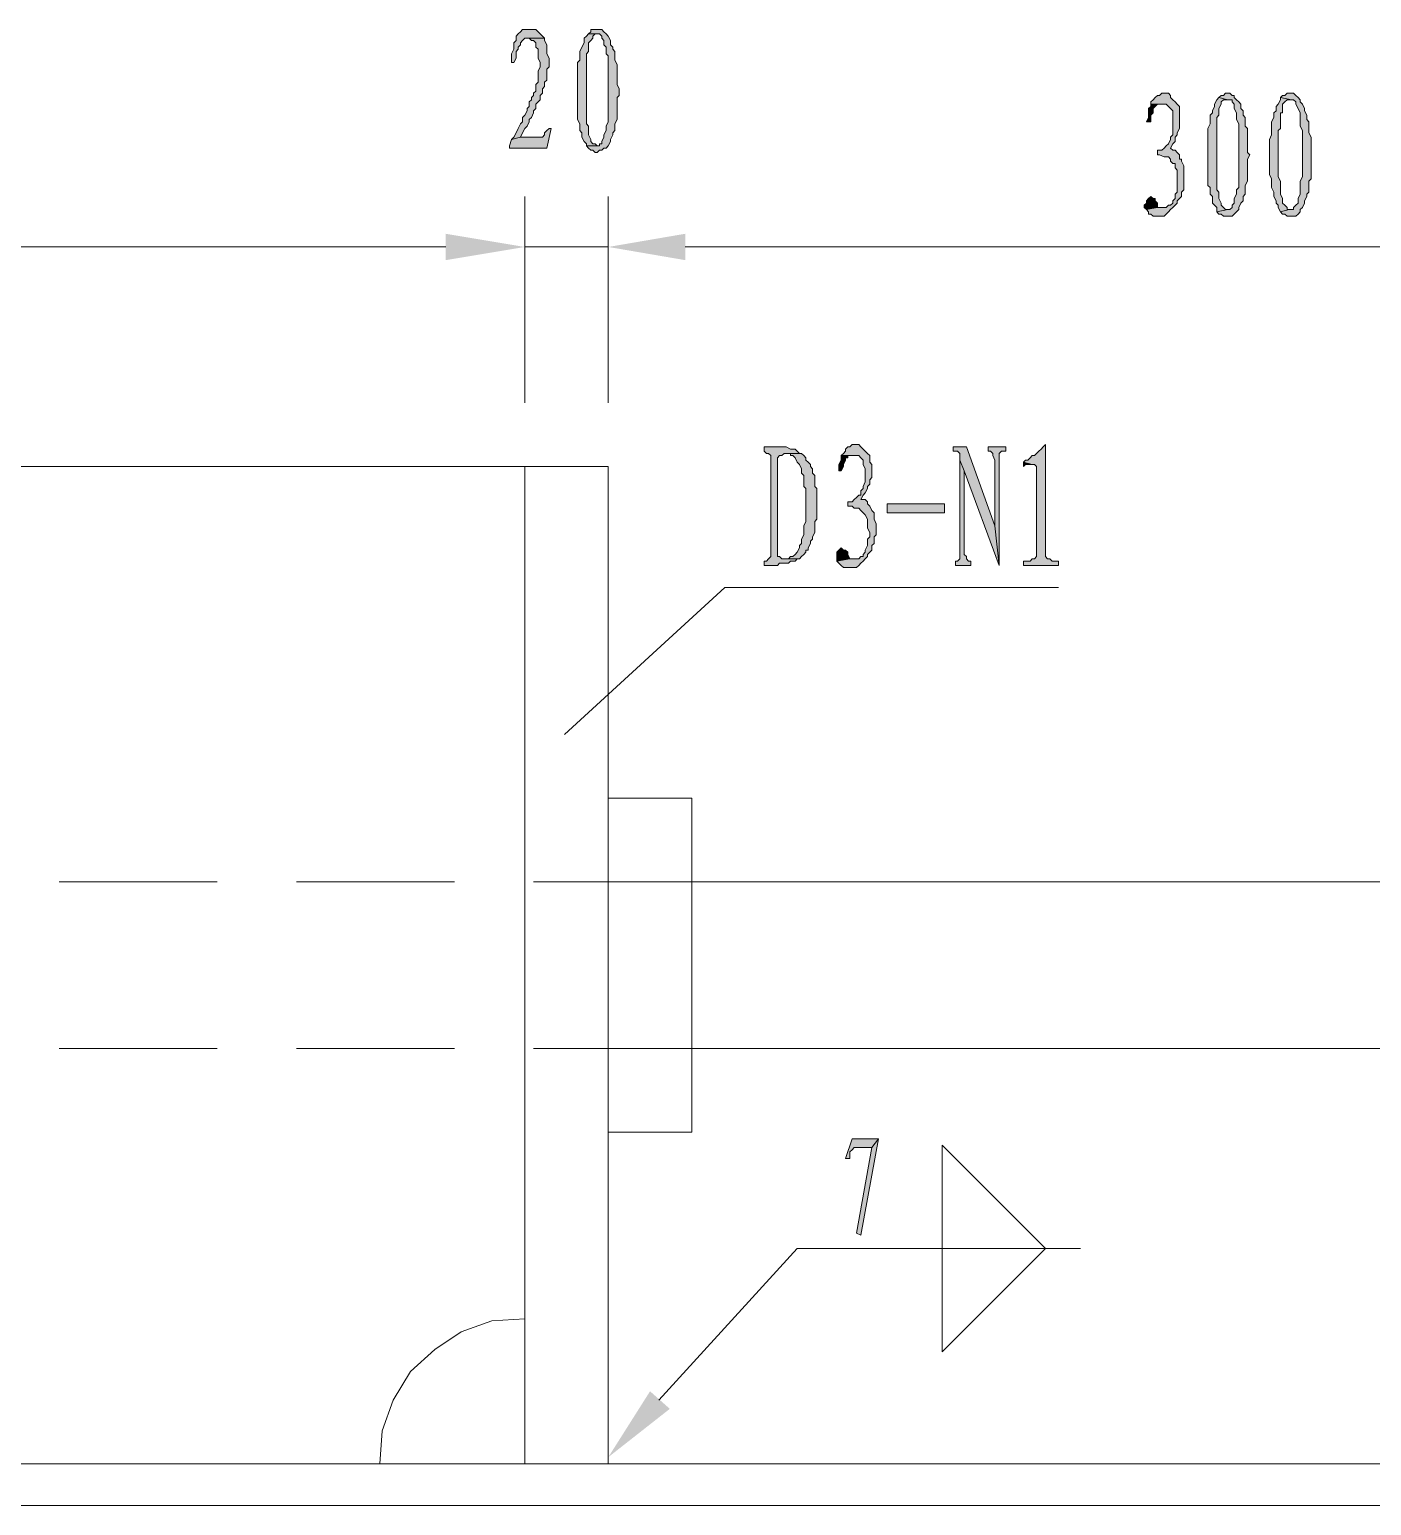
# Model space of a CAD drawing. Header units: millimetres. Extents: x 24 to 410, y 10 to 282.
# Drawn here: x 277.39 to 303.25, y 220.85 to 249.3 of the extents above; entities that cross this region are included whole.
import ezdxf

# ---------------------------------------------------------------- set-up
doc = ezdxf.new("R2010")
doc.units = ezdxf.units.MM

msp = doc.modelspace()

# ---------------------------------------------------------------- hatches: boundary and pattern name
h = msp.add_hatch(color=7)
h.dxf.hatch_style = 2
h.paths.add_polyline_path([(287.062333, 249.301), (286.893, 249.301), (286.850667, 249.258667), (286.808333, 249.216333), (286.766, 249.174), (286.766, 249.089333), (286.723667, 249.047), (286.723667, 248.92), (286.681333, 248.835333), (286.681333, 248.666), (286.723667, 248.666), (286.766, 248.750667), (286.766, 248.877667), (286.808333, 248.92), (286.808333, 248.962333), (286.850667, 249.004667), (286.850667, 249.047), (286.893, 249.089333), (286.935333, 249.131667), (286.977667, 249.131667), (287.316333, 249.131667), (287.274, 249.174), (287.231667, 249.216333), (287.189333, 249.258667), (287.147, 249.301)])
h = msp.add_hatch(color=7)
h.dxf.hatch_style = 2
h.paths.add_polyline_path([(288.163, 249.216333), (288.120667, 249.174), (288.078333, 249.131667), (288.078333, 249.047), (288.036, 248.962333), (287.993667, 248.877667), (287.993667, 248.708333), (287.951333, 248.666), (287.951333, 247.565333), (287.993667, 247.480667), (287.993667, 247.353667), (288.036, 247.311333), (288.036, 247.226667), (288.078333, 247.142), (288.120667, 247.099667), (288.120667, 247.057333), (288.332333, 247.057333), (288.29, 247.099667), (288.247667, 247.099667), (288.205333, 247.142), (288.205333, 247.184333), (288.163, 247.269), (288.163, 247.438333), (288.120667, 247.480667), (288.120667, 248.835333), (288.163, 248.877667), (288.163, 249.047), (288.205333, 249.089333), (288.247667, 249.131667), (288.247667, 249.174), (288.29, 249.216333), (288.332333, 249.216333)])
h = msp.add_hatch(color=7)
h.dxf.hatch_style = 2
h.paths.add_polyline_path([(288.332333, 249.301), (288.205333, 249.301), (288.205333, 249.258667), (288.163, 249.216333), (288.374667, 249.216333), (288.417, 249.174), (288.417, 249.131667), (288.459333, 249.089333), (288.459333, 249.004667), (288.501667, 248.962333), (288.501667, 248.835333), (288.544, 248.793), (288.544, 248.115667), (288.544, 247.523), (288.501667, 247.438333), (288.501667, 247.353667), (288.459333, 247.269), (288.459333, 247.226667), (288.417, 247.142), (288.417, 247.099667), (288.374667, 247.099667), (288.374667, 247.057333), (288.332333, 247.057333), (288.120667, 247.057333), (288.163, 247.015), (288.205333, 246.972667), (288.247667, 246.972667), (288.29, 246.930333), (288.332333, 246.930333), (288.374667, 246.972667), (288.417, 246.972667), (288.459333, 247.015), (288.501667, 247.015), (288.544, 247.057333), (288.586333, 247.142), (288.586333, 247.184333), (288.628667, 247.269), (288.628667, 247.311333), (288.671, 247.353667), (288.671, 247.480667), (288.713333, 247.565333), (288.713333, 247.988667), (288.755667, 248.031), (288.755667, 248.158), (288.713333, 248.242667), (288.713333, 248.623667), (288.671, 248.708333), (288.671, 248.877667), (288.628667, 248.92), (288.628667, 248.962333), (288.586333, 249.004667), (288.586333, 249.089333), (288.544, 249.174), (288.501667, 249.216333), (288.459333, 249.258667), (288.417, 249.301)])
h = msp.add_hatch(color=7)
h.dxf.hatch_style = 2
h.paths.add_polyline_path([(287.316333, 249.131667), (286.977667, 249.131667), (287.02, 249.131667), (287.062333, 249.089333), (287.104667, 249.089333), (287.147, 249.047), (287.147, 248.962333), (287.189333, 248.92), (287.189333, 248.750667), (287.231667, 248.666), (287.231667, 248.581333), (287.189333, 248.496667), (287.189333, 248.285), (287.147, 248.242667), (287.147, 248.115667), (287.104667, 248.073333), (287.104667, 248.031), (287.062333, 247.988667), (287.062333, 247.946333), (287.02, 247.904), (287.02, 247.819333), (286.977667, 247.777), (286.977667, 247.734667), (286.935333, 247.65), (286.893, 247.607667), (286.893, 247.523), (286.850667, 247.480667), (286.808333, 247.396), (286.766, 247.311333), (286.723667, 247.226667), (286.681333, 247.184333), (286.850667, 247.226667), (286.893, 247.311333), (286.935333, 247.396), (286.977667, 247.438333), (287.02, 247.523), (287.02, 247.565333), (287.062333, 247.607667), (287.104667, 247.692333), (287.104667, 247.734667), (287.147, 247.777), (287.147, 247.861667), (287.189333, 247.904), (287.231667, 247.946333), (287.231667, 248.031), (287.274, 248.073333), (287.274, 248.158), (287.316333, 248.200333), (287.316333, 248.285), (287.358667, 248.327333), (287.358667, 248.539), (287.401, 248.581333), (287.401, 248.750667), (287.358667, 248.835333), (287.358667, 249.004667), (287.316333, 249.089333)])
h = msp.add_hatch(color=7)
h.dxf.hatch_style = 2
h.paths.add_polyline_path([(299.254333, 248.073333), (299.212, 248.073333), (299.169667, 248.031), (299.127333, 248.031), (299.085, 247.988667), (299.042667, 247.946333), (299.000333, 247.904), (299.000333, 247.861667), (299.212, 247.861667), (299.296667, 247.861667), (299.339, 247.819333), (299.381333, 247.777), (299.423667, 247.734667), (299.423667, 247.269), (299.381333, 247.226667), (299.381333, 247.184333), (299.339, 247.099667), (299.296667, 247.057333), (299.254333, 247.015), (299.212, 246.972667), (299.127333, 246.972667), (299.127333, 246.888), (299.169667, 246.888), (299.254333, 246.845667), (299.339, 246.845667), (299.381333, 246.803333), (299.381333, 246.761), (299.423667, 246.718667), (299.466, 246.718667), (299.466, 246.634), (299.508333, 246.591667), (299.508333, 246.168333), (299.466, 246.126), (299.466, 246.041333), (299.423667, 245.999), (299.423667, 245.956667), (299.381333, 245.914333), (299.339, 245.914333), (299.296667, 245.872), (299.127333, 245.872), (298.915667, 245.829667), (298.958, 245.787333), (298.958, 245.745), (299.000333, 245.745), (299.042667, 245.702667), (299.254333, 245.702667), (299.296667, 245.745), (299.339, 245.787333), (299.381333, 245.829667), (299.423667, 245.872), (299.466, 245.914333), (299.508333, 245.956667), (299.508333, 245.999), (299.550667, 246.041333), (299.593, 246.083667), (299.593, 246.168333), (299.635333, 246.210667), (299.635333, 246.676333), (299.593, 246.761), (299.593, 246.803333), (299.550667, 246.803333), (299.550667, 246.888), (299.508333, 246.930333), (299.466, 246.972667), (299.423667, 246.972667), (299.381333, 247.015), (299.423667, 247.099667), (299.466, 247.142), (299.466, 247.226667), (299.508333, 247.269), (299.508333, 247.311333), (299.550667, 247.396), (299.550667, 247.819333), (299.508333, 247.861667), (299.466, 247.904), (299.423667, 247.946333), (299.381333, 247.988667), (299.381333, 248.031), (299.339, 248.073333)])
h = msp.add_hatch(color=7)
h.dxf.hatch_style = 2
h.paths.add_polyline_path([(300.482, 248.073333), (300.439667, 248.073333), (300.397333, 248.031), (300.355, 248.031), (300.312667, 247.988667), (300.482, 247.946333), (300.566667, 247.946333), (300.566667, 247.904), (300.609, 247.861667), (300.609, 247.777), (300.651333, 247.692333), (300.651333, 247.565333), (300.693667, 247.480667), (300.693667, 246.888), (300.693667, 246.845667), (300.693667, 246.253), (300.651333, 246.210667), (300.651333, 246.126), (300.609, 246.041333), (300.609, 245.956667), (300.566667, 245.914333), (300.566667, 245.872), (300.524333, 245.829667), (300.482, 245.829667), (300.270333, 245.787333), (300.312667, 245.745), (300.355, 245.745), (300.397333, 245.702667), (300.566667, 245.702667), (300.609, 245.745), (300.651333, 245.787333), (300.693667, 245.829667), (300.693667, 245.872), (300.736, 245.956667), (300.778333, 245.999), (300.778333, 246.083667), (300.820667, 246.126), (300.820667, 246.295333), (300.863, 246.38), (300.863, 246.803333), (300.905333, 246.888), (300.863, 246.930333), (300.863, 247.396), (300.820667, 247.438333), (300.820667, 247.607667), (300.778333, 247.65), (300.778333, 247.734667), (300.736, 247.777), (300.736, 247.861667), (300.693667, 247.904), (300.651333, 247.946333), (300.609, 247.988667), (300.609, 248.031), (300.566667, 248.031), (300.524333, 248.073333)])
h = msp.add_hatch(color=7)
h.dxf.hatch_style = 2
h.paths.add_polyline_path([(301.709667, 248.073333), (301.625, 248.073333), (301.582667, 248.031), (301.540333, 248.031), (301.498, 247.988667), (301.709667, 247.946333), (301.752, 247.946333), (301.794333, 247.904), (301.794333, 247.861667), (301.836667, 247.777), (301.879, 247.692333), (301.879, 247.438333), (301.921333, 247.353667), (301.921333, 246.888), (301.921333, 246.845667), (301.921333, 246.464667), (301.879, 246.38), (301.879, 246.126), (301.836667, 246.041333), (301.836667, 245.956667), (301.794333, 245.914333), (301.752, 245.872), (301.752, 245.829667), (301.709667, 245.829667), (301.667333, 245.829667), (301.498, 245.787333), (301.540333, 245.745), (301.582667, 245.745), (301.625, 245.702667), (301.794333, 245.702667), (301.836667, 245.745), (301.879, 245.787333), (301.879, 245.829667), (301.921333, 245.872), (301.963667, 245.956667), (301.963667, 245.999), (302.006, 246.083667), (302.006, 246.126), (302.048333, 246.168333), (302.048333, 246.38), (302.090667, 246.422333), (302.090667, 247.226667), (302.048333, 247.311333), (302.048333, 247.523), (302.006, 247.565333), (302.006, 247.65), (301.963667, 247.734667), (301.963667, 247.777), (301.921333, 247.861667), (301.879, 247.904), (301.879, 247.946333), (301.836667, 247.988667), (301.794333, 248.031), (301.752, 248.073333)])
h = msp.add_hatch(color=7)
h.dxf.hatch_style = 2
h.paths.add_polyline_path([(299.000333, 247.861667), (299.000333, 247.819333), (298.958, 247.777), (298.958, 247.607667), (298.915667, 247.523), (299.000333, 247.523), (299.000333, 247.565333), (299.000333, 247.65), (299.042667, 247.692333), (299.042667, 247.777), (299.085, 247.819333), (299.127333, 247.861667), (299.212, 247.861667)])
h = msp.add_hatch(color=7)
h.dxf.hatch_style = 2
h.paths.add_polyline_path([(300.312667, 247.988667), (300.270333, 247.946333), (300.228, 247.861667), (300.228, 247.819333), (300.185667, 247.734667), (300.185667, 247.692333), (300.143333, 247.65), (300.143333, 247.480667), (300.101, 247.396), (300.101, 246.295333), (300.143333, 246.253), (300.143333, 246.126), (300.185667, 246.083667), (300.185667, 245.956667), (300.228, 245.914333), (300.270333, 245.872), (300.270333, 245.787333), (300.482, 245.829667), (300.439667, 245.829667), (300.397333, 245.872), (300.355, 245.914333), (300.355, 245.956667), (300.312667, 246.041333), (300.312667, 246.168333), (300.270333, 246.210667), (300.270333, 247.607667), (300.312667, 247.65), (300.312667, 247.777), (300.355, 247.861667), (300.355, 247.904), (300.397333, 247.946333), (300.482, 247.946333)])
h = msp.add_hatch(color=7)
h.dxf.hatch_style = 2
h.paths.add_polyline_path([(301.498, 247.988667), (301.498, 247.946333), (301.455667, 247.861667), (301.413333, 247.819333), (301.413333, 247.734667), (301.371, 247.692333), (301.371, 247.607667), (301.328667, 247.523), (301.328667, 247.269), (301.286333, 247.184333), (301.286333, 246.507), (301.328667, 246.422333), (301.328667, 246.295333), (301.328667, 246.253), (301.371, 246.168333), (301.371, 246.083667), (301.413333, 245.999), (301.413333, 245.956667), (301.455667, 245.914333), (301.455667, 245.872), (301.498, 245.787333), (301.667333, 245.829667), (301.625, 245.829667), (301.625, 245.872), (301.582667, 245.914333), (301.540333, 245.956667), (301.540333, 246.041333), (301.498, 246.126), (301.498, 246.38), (301.455667, 246.464667), (301.455667, 247.353667), (301.498, 247.396), (301.498, 247.692333), (301.540333, 247.692333), (301.540333, 247.861667), (301.582667, 247.904), (301.625, 247.946333), (301.709667, 247.946333)])
h = msp.add_hatch(color=7)
h.dxf.hatch_style = 2
h.paths.add_polyline_path([(287.443333, 247.396), (287.401, 247.396), (287.358667, 247.353667), (287.316333, 247.311333), (287.316333, 247.269), (287.274, 247.226667), (286.850667, 247.226667), (286.681333, 247.184333), (286.639, 247.057333), (286.639, 247.015), (287.358667, 247.015)])
h = msp.add_hatch(color=7)
h.dxf.hatch_style = 2
h.paths.add_polyline_path([(299.000333, 246.083667), (298.958, 246.041333), (298.915667, 245.999), (298.915667, 245.956667), (298.873333, 245.914333), (298.873333, 245.872), (298.915667, 245.829667), (299.127333, 245.872), (299.127333, 245.956667), (299.085, 245.999), (299.085, 246.041333), (299.042667, 246.041333)])
h = msp.add_hatch(color=7)
h.dxf.hatch_style = 2
h.paths.add_polyline_path([(285.411333, 245.364), (285.411333, 244.856), (286.935333, 245.11)])
h = msp.add_hatch(color=7)
h.dxf.hatch_style = 2
h.paths.add_polyline_path([(285.411333, 245.364), (285.411333, 244.856), (286.935333, 245.11)])
h = msp.add_hatch(color=7)
h.dxf.hatch_style = 2
h.paths.add_polyline_path([(290.025667, 245.364), (290.025667, 244.856), (288.544, 245.11)])
h = msp.add_hatch(color=7)
h.dxf.hatch_style = 2
h.paths.add_polyline_path([(290.025667, 245.364), (290.025667, 244.856), (288.544, 245.11)])
h = msp.add_hatch(color=7)
h.dxf.hatch_style = 2
h.paths.add_polyline_path([(291.930667, 241.257667), (291.549667, 241.257667), (291.549667, 241.173), (291.592, 241.130667), (291.634333, 241.130667), (291.676667, 241.088333), (291.676667, 239.141), (291.634333, 239.098667), (291.592, 239.056333), (291.549667, 239.056333), (291.549667, 238.971667), (291.803667, 238.971667), (291.846, 239.014), (292.015333, 239.014), (292.057667, 239.056333), (292.142333, 239.056333), (292.184667, 239.098667), (291.973, 239.098667), (291.930667, 239.098667), (291.888333, 239.098667), (291.846, 239.141), (291.803667, 239.141), (291.803667, 241.046), (291.846, 241.088333), (291.888333, 241.088333), (291.930667, 241.130667), (292.227, 241.130667), (292.184667, 241.173), (292.142333, 241.215333), (292.057667, 241.215333), (291.973, 241.257667)])
h = msp.add_hatch(color=7)
h.dxf.hatch_style = 2
h.paths.add_polyline_path([(293.327667, 241.3), (293.243, 241.3), (293.200667, 241.257667), (293.158333, 241.257667), (293.116, 241.215333), (293.116, 241.173), (293.073667, 241.130667), (293.031333, 241.088333), (293.37, 241.088333), (293.412333, 241.046), (293.454667, 241.003667), (293.454667, 240.919), (293.497, 240.834333), (293.497, 240.580333), (293.454667, 240.495667), (293.454667, 240.453333), (293.412333, 240.411), (293.412333, 240.326333), (293.37, 240.326333), (293.327667, 240.284), (293.285333, 240.241667), (293.243, 240.199333), (293.158333, 240.199333), (293.158333, 240.114667), (293.243, 240.114667), (293.285333, 240.072333), (293.37, 240.072333), (293.412333, 240.03), (293.454667, 239.987667), (293.497, 239.945333), (293.539333, 239.860667), (293.539333, 239.691333), (293.581667, 239.606667), (293.581667, 239.522), (293.539333, 239.479667), (293.539333, 239.352667), (293.497, 239.268), (293.497, 239.225667), (293.454667, 239.183333), (293.454667, 239.141), (293.412333, 239.141), (293.37, 239.098667), (293.200667, 239.098667), (292.946667, 239.056333), (292.989, 239.014), (293.031333, 238.971667), (293.073667, 238.929333), (293.327667, 238.929333), (293.37, 238.971667), (293.412333, 239.014), (293.454667, 239.056333), (293.497, 239.098667), (293.539333, 239.141), (293.539333, 239.183333), (293.581667, 239.225667), (293.624, 239.268), (293.624, 239.352667), (293.666333, 239.395), (293.666333, 239.522), (293.708667, 239.564333), (293.708667, 239.776), (293.666333, 239.860667), (293.666333, 239.987667), (293.624, 240.03), (293.581667, 240.114667), (293.539333, 240.157), (293.539333, 240.199333), (293.497, 240.241667), (293.412333, 240.241667), (293.454667, 240.326333), (293.497, 240.368667), (293.539333, 240.453333), (293.539333, 240.495667), (293.581667, 240.538), (293.581667, 240.622667), (293.624, 240.665), (293.624, 240.919), (293.581667, 240.961333), (293.581667, 241.088333), (293.539333, 241.130667), (293.497, 241.173), (293.454667, 241.215333), (293.412333, 241.257667), (293.37, 241.3)])
h = msp.add_hatch(color=7)
h.dxf.hatch_style = 2
h.paths.add_polyline_path([(295.444333, 241.257667), (295.190333, 241.257667), (295.190333, 241.173), (295.275, 241.173), (295.317333, 241.130667), (295.317333, 241.003667), (295.402, 240.792), (296.079333, 238.971667), (295.994667, 239.733667)])
h = msp.add_hatch(color=7)
h.dxf.hatch_style = 2
h.paths.add_polyline_path([(296.206333, 241.257667), (295.867667, 241.257667), (295.867667, 241.173), (295.91, 241.173), (295.952333, 241.130667), (295.952333, 241.088333), (295.994667, 241.003667), (295.994667, 239.733667), (296.079333, 238.971667), (296.079333, 241.130667), (296.121667, 241.173), (296.206333, 241.173)])
h = msp.add_hatch(color=7)
h.dxf.hatch_style = 2
h.paths.add_polyline_path([(296.968333, 241.3), (296.926, 241.257667), (296.883667, 241.215333), (296.841333, 241.173), (296.799, 241.130667), (296.756667, 241.088333), (296.714333, 241.088333), (296.672, 241.046), (296.629667, 241.003667), (296.587333, 241.003667), (296.545, 240.961333), (296.714333, 240.919), (296.756667, 240.919), (296.799, 240.876667), (296.799, 239.141), (296.756667, 239.098667), (296.714333, 239.098667), (296.672, 239.056333), (296.545, 239.056333), (296.545, 238.971667), (297.222333, 238.971667), (297.222333, 239.056333), (297.095333, 239.056333), (297.053, 239.098667), (297.010667, 239.098667), (296.968333, 239.141)])
h = msp.add_hatch(color=7)
h.dxf.hatch_style = 2
h.paths.add_polyline_path([(292.227, 241.130667), (291.973, 241.130667), (292.015333, 241.130667), (292.057667, 241.130667), (292.057667, 241.088333), (292.1, 241.088333), (292.142333, 241.046), (292.184667, 240.961333), (292.227, 240.919), (292.269333, 240.834333), (292.269333, 240.749667), (292.311667, 240.707333), (292.311667, 240.495667), (292.354, 240.453333), (292.354, 239.818333), (292.311667, 239.733667), (292.311667, 239.691333), (292.311667, 239.564333), (292.269333, 239.479667), (292.269333, 239.395), (292.227, 239.352667), (292.227, 239.310333), (292.184667, 239.225667), (292.142333, 239.183333), (292.1, 239.141), (292.057667, 239.141), (292.015333, 239.098667), (291.973, 239.098667), (292.184667, 239.098667), (292.227, 239.098667), (292.269333, 239.141), (292.311667, 239.183333), (292.354, 239.225667), (292.354, 239.268), (292.396333, 239.268), (292.396333, 239.310333), (292.438667, 239.395), (292.438667, 239.437333), (292.481, 239.479667), (292.481, 239.522), (292.523333, 239.606667), (292.523333, 239.818333), (292.565667, 239.860667), (292.565667, 240.453333), (292.523333, 240.495667), (292.523333, 240.707333), (292.481, 240.749667), (292.481, 240.834333), (292.438667, 240.876667), (292.438667, 240.919), (292.396333, 240.961333), (292.354, 241.003667), (292.354, 241.046), (292.311667, 241.088333), (292.269333, 241.130667)])
h = msp.add_hatch(color=7)
h.dxf.hatch_style = 2
h.paths.add_polyline_path([(293.031333, 241.088333), (293.031333, 241.003667), (292.989, 240.919), (292.989, 240.792), (293.031333, 240.792), (293.073667, 240.876667), (293.073667, 240.919), (293.116, 241.003667), (293.116, 241.046), (293.158333, 241.046), (293.158333, 241.088333), (293.243, 241.088333), (293.285333, 241.088333)])
h = msp.add_hatch(color=7)
h.dxf.hatch_style = 2
h.paths.add_polyline_path([(295.317333, 241.003667), (295.317333, 239.098667), (295.275, 239.056333), (295.232667, 239.056333), (295.232667, 238.971667), (295.529, 238.971667), (295.529, 239.056333), (295.486667, 239.056333), (295.444333, 239.098667), (295.444333, 239.141), (295.402, 239.183333), (295.402, 240.792)])
h = msp.add_hatch(color=7)
h.dxf.hatch_style = 2
h.paths.add_polyline_path([(296.545, 240.961333), (296.545, 240.876667), (296.587333, 240.919), (296.714333, 240.919)])
h = msp.add_hatch(color=7)
h.dxf.hatch_style = 2
h.paths.add_polyline_path([(293.920333, 240.157), (295.021, 240.157), (295.021, 239.987667), (293.920333, 239.987667)])
h = msp.add_hatch(color=7)
h.dxf.hatch_style = 2
h.paths.add_polyline_path([(293.031333, 239.310333), (292.989, 239.268), (292.946667, 239.225667), (292.946667, 239.056333), (293.200667, 239.098667), (293.158333, 239.183333), (293.158333, 239.225667), (293.116, 239.268), (293.073667, 239.268)])
h = msp.add_hatch(color=7)
h.dxf.hatch_style = 2
h.paths.add_polyline_path([(293.751, 227.922667), (293.243, 227.922667), (293.116, 227.541667), (293.200667, 227.541667), (293.200667, 227.584), (293.200667, 227.668667), (293.243, 227.711), (293.285333, 227.753333), (293.624, 227.753333)])
h = msp.add_hatch(color=7)
h.dxf.hatch_style = 2
h.paths.add_polyline_path([(293.751, 227.922667), (293.624, 227.753333), (293.327667, 226.102333), (293.412333, 226.06)])
h = msp.add_hatch(color=7)
h.dxf.hatch_style = 2
h.paths.add_polyline_path([(289.729333, 222.715667), (288.544, 221.784333), (289.348333, 223.054333)])

# ---------------------------------------------------------------- linework, layer by layer
at = {"color": 7, "lineweight": 0}
for points in [[(287.062333, 249.301), (286.893, 249.301), (286.850667, 249.258667), (286.808333, 249.216333), (286.766, 249.174), (286.766, 249.089333), (286.723667, 249.047), (286.723667, 248.92), (286.681333, 248.835333), (286.681333, 248.666), (286.723667, 248.666), (286.766, 248.750667), (286.766, 248.877667), (286.808333, 248.92), (286.808333, 248.962333), (286.850667, 249.004667), (286.850667, 249.047), (286.893, 249.089333), (286.935333, 249.131667), (286.977667, 249.131667), (287.316333, 249.131667), (287.274, 249.174), (287.231667, 249.216333), (287.189333, 249.258667), (287.147, 249.301)], [(288.163, 249.216333), (288.120667, 249.174), (288.078333, 249.131667), (288.078333, 249.047), (288.036, 248.962333), (287.993667, 248.877667), (287.993667, 248.708333), (287.951333, 248.666), (287.951333, 247.565333), (287.993667, 247.480667), (287.993667, 247.353667), (288.036, 247.311333), (288.036, 247.226667), (288.078333, 247.142), (288.120667, 247.099667), (288.120667, 247.057333), (288.332333, 247.057333), (288.29, 247.099667), (288.247667, 247.099667), (288.205333, 247.142), (288.205333, 247.184333), (288.163, 247.269), (288.163, 247.438333), (288.120667, 247.480667), (288.120667, 248.835333), (288.163, 248.877667), (288.163, 249.047), (288.205333, 249.089333), (288.247667, 249.131667), (288.247667, 249.174), (288.29, 249.216333), (288.332333, 249.216333)], [(288.332333, 249.301), (288.205333, 249.301), (288.205333, 249.258667), (288.163, 249.216333), (288.374667, 249.216333), (288.417, 249.174), (288.417, 249.131667), (288.459333, 249.089333), (288.459333, 249.004667), (288.501667, 248.962333), (288.501667, 248.835333), (288.544, 248.793), (288.544, 248.115667), (288.544, 247.523), (288.501667, 247.438333), (288.501667, 247.353667), (288.459333, 247.269), (288.459333, 247.226667), (288.417, 247.142), (288.417, 247.099667), (288.374667, 247.099667), (288.374667, 247.057333), (288.332333, 247.057333), (288.120667, 247.057333), (288.163, 247.015), (288.205333, 246.972667), (288.247667, 246.972667), (288.29, 246.930333), (288.332333, 246.930333), (288.374667, 246.972667), (288.417, 246.972667), (288.459333, 247.015), (288.501667, 247.015), (288.544, 247.057333), (288.586333, 247.142), (288.586333, 247.184333), (288.628667, 247.269), (288.628667, 247.311333), (288.671, 247.353667), (288.671, 247.480667), (288.713333, 247.565333), (288.713333, 247.988667), (288.755667, 248.031), (288.755667, 248.158), (288.713333, 248.242667), (288.713333, 248.623667), (288.671, 248.708333), (288.671, 248.877667), (288.628667, 248.92), (288.628667, 248.962333), (288.586333, 249.004667), (288.586333, 249.089333), (288.544, 249.174), (288.501667, 249.216333), (288.459333, 249.258667), (288.417, 249.301)], [(287.316333, 249.131667), (286.977667, 249.131667), (287.02, 249.131667), (287.062333, 249.089333), (287.104667, 249.089333), (287.147, 249.047), (287.147, 248.962333), (287.189333, 248.92), (287.189333, 248.750667), (287.231667, 248.666), (287.231667, 248.581333), (287.189333, 248.496667), (287.189333, 248.285), (287.147, 248.242667), (287.147, 248.115667), (287.104667, 248.073333), (287.104667, 248.031), (287.062333, 247.988667), (287.062333, 247.946333), (287.02, 247.904), (287.02, 247.819333), (286.977667, 247.777), (286.977667, 247.734667), (286.935333, 247.65), (286.893, 247.607667), (286.893, 247.523), (286.850667, 247.480667), (286.808333, 247.396), (286.766, 247.311333), (286.723667, 247.226667), (286.681333, 247.184333), (286.850667, 247.226667), (286.893, 247.311333), (286.935333, 247.396), (286.977667, 247.438333), (287.02, 247.523), (287.02, 247.565333), (287.062333, 247.607667), (287.104667, 247.692333), (287.104667, 247.734667), (287.147, 247.777), (287.147, 247.861667), (287.189333, 247.904), (287.231667, 247.946333), (287.231667, 248.031), (287.274, 248.073333), (287.274, 248.158), (287.316333, 248.200333), (287.316333, 248.285), (287.358667, 248.327333), (287.358667, 248.539), (287.401, 248.581333), (287.401, 248.750667), (287.358667, 248.835333), (287.358667, 249.004667), (287.316333, 249.089333)], [(299.254333, 248.073333), (299.212, 248.073333), (299.169667, 248.031), (299.127333, 248.031), (299.085, 247.988667), (299.042667, 247.946333), (299.000333, 247.904), (299.000333, 247.861667), (299.212, 247.861667), (299.296667, 247.861667), (299.339, 247.819333), (299.381333, 247.777), (299.423667, 247.734667), (299.423667, 247.269), (299.381333, 247.226667), (299.381333, 247.184333), (299.339, 247.099667), (299.296667, 247.057333), (299.254333, 247.015), (299.212, 246.972667), (299.127333, 246.972667), (299.127333, 246.888), (299.169667, 246.888), (299.254333, 246.845667), (299.339, 246.845667), (299.381333, 246.803333), (299.381333, 246.761), (299.423667, 246.718667), (299.466, 246.718667), (299.466, 246.634), (299.508333, 246.591667), (299.508333, 246.168333), (299.466, 246.126), (299.466, 246.041333), (299.423667, 245.999), (299.423667, 245.956667), (299.381333, 245.914333), (299.339, 245.914333), (299.296667, 245.872), (299.127333, 245.872), (298.915667, 245.829667), (298.958, 245.787333), (298.958, 245.745), (299.000333, 245.745), (299.042667, 245.702667), (299.254333, 245.702667), (299.296667, 245.745), (299.339, 245.787333), (299.381333, 245.829667), (299.423667, 245.872), (299.466, 245.914333), (299.508333, 245.956667), (299.508333, 245.999), (299.550667, 246.041333), (299.593, 246.083667), (299.593, 246.168333), (299.635333, 246.210667), (299.635333, 246.676333), (299.593, 246.761), (299.593, 246.803333), (299.550667, 246.803333), (299.550667, 246.888), (299.508333, 246.930333), (299.466, 246.972667), (299.423667, 246.972667), (299.381333, 247.015), (299.423667, 247.099667), (299.466, 247.142), (299.466, 247.226667), (299.508333, 247.269), (299.508333, 247.311333), (299.550667, 247.396), (299.550667, 247.819333), (299.508333, 247.861667), (299.466, 247.904), (299.423667, 247.946333), (299.381333, 247.988667), (299.381333, 248.031), (299.339, 248.073333)], [(300.482, 248.073333), (300.439667, 248.073333), (300.397333, 248.031), (300.355, 248.031), (300.312667, 247.988667), (300.482, 247.946333), (300.566667, 247.946333), (300.566667, 247.904), (300.609, 247.861667), (300.609, 247.777), (300.651333, 247.692333), (300.651333, 247.565333), (300.693667, 247.480667), (300.693667, 246.888), (300.693667, 246.845667), (300.693667, 246.253), (300.651333, 246.210667), (300.651333, 246.126), (300.609, 246.041333), (300.609, 245.956667), (300.566667, 245.914333), (300.566667, 245.872), (300.524333, 245.829667), (300.482, 245.829667), (300.270333, 245.787333), (300.312667, 245.745), (300.355, 245.745), (300.397333, 245.702667), (300.566667, 245.702667), (300.609, 245.745), (300.651333, 245.787333), (300.693667, 245.829667), (300.693667, 245.872), (300.736, 245.956667), (300.778333, 245.999), (300.778333, 246.083667), (300.820667, 246.126), (300.820667, 246.295333), (300.863, 246.38), (300.863, 246.803333), (300.905333, 246.888), (300.863, 246.930333), (300.863, 247.396), (300.820667, 247.438333), (300.820667, 247.607667), (300.778333, 247.65), (300.778333, 247.734667), (300.736, 247.777), (300.736, 247.861667), (300.693667, 247.904), (300.651333, 247.946333), (300.609, 247.988667), (300.609, 248.031), (300.566667, 248.031), (300.524333, 248.073333)], [(301.709667, 248.073333), (301.625, 248.073333), (301.582667, 248.031), (301.540333, 248.031), (301.498, 247.988667), (301.709667, 247.946333), (301.752, 247.946333), (301.794333, 247.904), (301.794333, 247.861667), (301.836667, 247.777), (301.879, 247.692333), (301.879, 247.438333), (301.921333, 247.353667), (301.921333, 246.888), (301.921333, 246.845667), (301.921333, 246.464667), (301.879, 246.38), (301.879, 246.126), (301.836667, 246.041333), (301.836667, 245.956667), (301.794333, 245.914333), (301.752, 245.872), (301.752, 245.829667), (301.709667, 245.829667), (301.667333, 245.829667), (301.498, 245.787333), (301.540333, 245.745), (301.582667, 245.745), (301.625, 245.702667), (301.794333, 245.702667), (301.836667, 245.745), (301.879, 245.787333), (301.879, 245.829667), (301.921333, 245.872), (301.963667, 245.956667), (301.963667, 245.999), (302.006, 246.083667), (302.006, 246.126), (302.048333, 246.168333), (302.048333, 246.38), (302.090667, 246.422333), (302.090667, 247.226667), (302.048333, 247.311333), (302.048333, 247.523), (302.006, 247.565333), (302.006, 247.65), (301.963667, 247.734667), (301.963667, 247.777), (301.921333, 247.861667), (301.879, 247.904), (301.879, 247.946333), (301.836667, 247.988667), (301.794333, 248.031), (301.752, 248.073333)], [(299.000333, 247.861667), (299.000333, 247.819333), (298.958, 247.777), (298.958, 247.607667), (298.915667, 247.523), (299.000333, 247.523), (299.000333, 247.565333), (299.000333, 247.65), (299.042667, 247.692333), (299.042667, 247.777), (299.085, 247.819333), (299.127333, 247.861667), (299.212, 247.861667)], [(300.312667, 247.988667), (300.270333, 247.946333), (300.228, 247.861667), (300.228, 247.819333), (300.185667, 247.734667), (300.185667, 247.692333), (300.143333, 247.65), (300.143333, 247.480667), (300.101, 247.396), (300.101, 246.295333), (300.143333, 246.253), (300.143333, 246.126), (300.185667, 246.083667), (300.185667, 245.956667), (300.228, 245.914333), (300.270333, 245.872), (300.270333, 245.787333), (300.482, 245.829667), (300.439667, 245.829667), (300.397333, 245.872), (300.355, 245.914333), (300.355, 245.956667), (300.312667, 246.041333), (300.312667, 246.168333), (300.270333, 246.210667), (300.270333, 247.607667), (300.312667, 247.65), (300.312667, 247.777), (300.355, 247.861667), (300.355, 247.904), (300.397333, 247.946333), (300.482, 247.946333)], [(301.498, 247.988667), (301.498, 247.946333), (301.455667, 247.861667), (301.413333, 247.819333), (301.413333, 247.734667), (301.371, 247.692333), (301.371, 247.607667), (301.328667, 247.523), (301.328667, 247.269), (301.286333, 247.184333), (301.286333, 246.507), (301.328667, 246.422333), (301.328667, 246.295333), (301.328667, 246.253), (301.371, 246.168333), (301.371, 246.083667), (301.413333, 245.999), (301.413333, 245.956667), (301.455667, 245.914333), (301.455667, 245.872), (301.498, 245.787333), (301.667333, 245.829667), (301.625, 245.829667), (301.625, 245.872), (301.582667, 245.914333), (301.540333, 245.956667), (301.540333, 246.041333), (301.498, 246.126), (301.498, 246.38), (301.455667, 246.464667), (301.455667, 247.353667), (301.498, 247.396), (301.498, 247.692333), (301.540333, 247.692333), (301.540333, 247.861667), (301.582667, 247.904), (301.625, 247.946333), (301.709667, 247.946333)], [(287.443333, 247.396), (287.401, 247.396), (287.358667, 247.353667), (287.316333, 247.311333), (287.316333, 247.269), (287.274, 247.226667), (286.850667, 247.226667), (286.681333, 247.184333), (286.639, 247.057333), (286.639, 247.015), (287.358667, 247.015)], [(299.000333, 246.083667), (298.958, 246.041333), (298.915667, 245.999), (298.915667, 245.956667), (298.873333, 245.914333), (298.873333, 245.872), (298.915667, 245.829667), (299.127333, 245.872), (299.127333, 245.956667), (299.085, 245.999), (299.085, 246.041333), (299.042667, 246.041333)], [(291.930667, 241.257667), (291.549667, 241.257667), (291.549667, 241.173), (291.592, 241.130667), (291.634333, 241.130667), (291.676667, 241.088333), (291.676667, 239.141), (291.634333, 239.098667), (291.592, 239.056333), (291.549667, 239.056333), (291.549667, 238.971667), (291.803667, 238.971667), (291.846, 239.014), (292.015333, 239.014), (292.057667, 239.056333), (292.142333, 239.056333), (292.184667, 239.098667), (291.973, 239.098667), (291.930667, 239.098667), (291.888333, 239.098667), (291.846, 239.141), (291.803667, 239.141), (291.803667, 241.046), (291.846, 241.088333), (291.888333, 241.088333), (291.930667, 241.130667), (292.227, 241.130667), (292.184667, 241.173), (292.142333, 241.215333), (292.057667, 241.215333), (291.973, 241.257667)], [(293.327667, 241.3), (293.243, 241.3), (293.200667, 241.257667), (293.158333, 241.257667), (293.116, 241.215333), (293.116, 241.173), (293.073667, 241.130667), (293.031333, 241.088333), (293.37, 241.088333), (293.412333, 241.046), (293.454667, 241.003667), (293.454667, 240.919), (293.497, 240.834333), (293.497, 240.580333), (293.454667, 240.495667), (293.454667, 240.453333), (293.412333, 240.411), (293.412333, 240.326333), (293.37, 240.326333), (293.327667, 240.284), (293.285333, 240.241667), (293.243, 240.199333), (293.158333, 240.199333), (293.158333, 240.114667), (293.243, 240.114667), (293.285333, 240.072333), (293.37, 240.072333), (293.412333, 240.03), (293.454667, 239.987667), (293.497, 239.945333), (293.539333, 239.860667), (293.539333, 239.691333), (293.581667, 239.606667), (293.581667, 239.522), (293.539333, 239.479667), (293.539333, 239.352667), (293.497, 239.268), (293.497, 239.225667), (293.454667, 239.183333), (293.454667, 239.141), (293.412333, 239.141), (293.37, 239.098667), (293.200667, 239.098667), (292.946667, 239.056333), (292.989, 239.014), (293.031333, 238.971667), (293.073667, 238.929333), (293.327667, 238.929333), (293.37, 238.971667), (293.412333, 239.014), (293.454667, 239.056333), (293.497, 239.098667), (293.539333, 239.141), (293.539333, 239.183333), (293.581667, 239.225667), (293.624, 239.268), (293.624, 239.352667), (293.666333, 239.395), (293.666333, 239.522), (293.708667, 239.564333), (293.708667, 239.776), (293.666333, 239.860667), (293.666333, 239.987667), (293.624, 240.03), (293.581667, 240.114667), (293.539333, 240.157), (293.539333, 240.199333), (293.497, 240.241667), (293.412333, 240.241667), (293.454667, 240.326333), (293.497, 240.368667), (293.539333, 240.453333), (293.539333, 240.495667), (293.581667, 240.538), (293.581667, 240.622667), (293.624, 240.665), (293.624, 240.919), (293.581667, 240.961333), (293.581667, 241.088333), (293.539333, 241.130667), (293.497, 241.173), (293.454667, 241.215333), (293.412333, 241.257667), (293.37, 241.3)], [(295.444333, 241.257667), (295.190333, 241.257667), (295.190333, 241.173), (295.275, 241.173), (295.317333, 241.130667), (295.317333, 241.003667), (295.402, 240.792), (296.079333, 238.971667), (295.994667, 239.733667)], [(296.206333, 241.257667), (295.867667, 241.257667), (295.867667, 241.173), (295.91, 241.173), (295.952333, 241.130667), (295.952333, 241.088333), (295.994667, 241.003667), (295.994667, 239.733667), (296.079333, 238.971667), (296.079333, 241.130667), (296.121667, 241.173), (296.206333, 241.173)], [(296.968333, 241.3), (296.926, 241.257667), (296.883667, 241.215333), (296.841333, 241.173), (296.799, 241.130667), (296.756667, 241.088333), (296.714333, 241.088333), (296.672, 241.046), (296.629667, 241.003667), (296.587333, 241.003667), (296.545, 240.961333), (296.714333, 240.919), (296.756667, 240.919), (296.799, 240.876667), (296.799, 239.141), (296.756667, 239.098667), (296.714333, 239.098667), (296.672, 239.056333), (296.545, 239.056333), (296.545, 238.971667), (297.222333, 238.971667), (297.222333, 239.056333), (297.095333, 239.056333), (297.053, 239.098667), (297.010667, 239.098667), (296.968333, 239.141)], [(292.227, 241.130667), (291.973, 241.130667), (292.015333, 241.130667), (292.057667, 241.130667), (292.057667, 241.088333), (292.1, 241.088333), (292.142333, 241.046), (292.184667, 240.961333), (292.227, 240.919), (292.269333, 240.834333), (292.269333, 240.749667), (292.311667, 240.707333), (292.311667, 240.495667), (292.354, 240.453333), (292.354, 239.818333), (292.311667, 239.733667), (292.311667, 239.691333), (292.311667, 239.564333), (292.269333, 239.479667), (292.269333, 239.395), (292.227, 239.352667), (292.227, 239.310333), (292.184667, 239.225667), (292.142333, 239.183333), (292.1, 239.141), (292.057667, 239.141), (292.015333, 239.098667), (291.973, 239.098667), (292.184667, 239.098667), (292.227, 239.098667), (292.269333, 239.141), (292.311667, 239.183333), (292.354, 239.225667), (292.354, 239.268), (292.396333, 239.268), (292.396333, 239.310333), (292.438667, 239.395), (292.438667, 239.437333), (292.481, 239.479667), (292.481, 239.522), (292.523333, 239.606667), (292.523333, 239.818333), (292.565667, 239.860667), (292.565667, 240.453333), (292.523333, 240.495667), (292.523333, 240.707333), (292.481, 240.749667), (292.481, 240.834333), (292.438667, 240.876667), (292.438667, 240.919), (292.396333, 240.961333), (292.354, 241.003667), (292.354, 241.046), (292.311667, 241.088333), (292.269333, 241.130667)], [(293.031333, 241.088333), (293.031333, 241.003667), (292.989, 240.919), (292.989, 240.792), (293.031333, 240.792), (293.073667, 240.876667), (293.073667, 240.919), (293.116, 241.003667), (293.116, 241.046), (293.158333, 241.046), (293.158333, 241.088333), (293.243, 241.088333), (293.285333, 241.088333)], [(295.317333, 241.003667), (295.317333, 239.098667), (295.275, 239.056333), (295.232667, 239.056333), (295.232667, 238.971667), (295.529, 238.971667), (295.529, 239.056333), (295.486667, 239.056333), (295.444333, 239.098667), (295.444333, 239.141), (295.402, 239.183333), (295.402, 240.792)], [(296.545, 240.961333), (296.545, 240.876667), (296.587333, 240.919), (296.714333, 240.919)], [(293.920333, 240.157), (295.021, 240.157), (295.021, 239.987667), (293.920333, 239.987667)], [(293.031333, 239.310333), (292.989, 239.268), (292.946667, 239.225667), (292.946667, 239.056333), (293.200667, 239.098667), (293.158333, 239.183333), (293.158333, 239.225667), (293.116, 239.268), (293.073667, 239.268)], [(293.751, 227.922667), (293.243, 227.922667), (293.116, 227.541667), (293.200667, 227.541667), (293.200667, 227.584), (293.200667, 227.668667), (293.243, 227.711), (293.285333, 227.753333), (293.624, 227.753333)], [(293.751, 227.922667), (293.624, 227.753333), (293.327667, 226.102333), (293.412333, 226.06)]]:
    msp.add_lwpolyline(points, close=True, dxfattribs=at)
for points in [[(286.935333, 242.104333), (286.935333, 246.083667)], [(286.935333, 242.104333), (286.935333, 246.083667)], [(288.544, 242.104333), (288.544, 246.083667)], [(288.544, 242.104333), (288.544, 246.083667)], [(264.414, 245.11), (285.411333, 245.11)], [(285.411333, 245.11), (283.929667, 245.11)], [(286.935333, 245.11), (288.544, 245.11)], [(290.025667, 245.11), (291.549667, 245.11)], [(290.025667, 245.11), (311.023, 245.11)], [(288.544, 240.876667), (261.323667, 240.876667), (261.323667, 221.657333)], [(286.935333, 240.876667), (286.935333, 221.657333)], [(288.544, 240.876667), (288.544, 221.657333)], [(290.787667, 238.548333), (287.697333, 235.712)], [(297.222333, 238.548333), (290.787667, 238.548333)], [(290.152667, 234.484333), (290.152667, 228.049667), (288.544, 228.049667)], [(290.152667, 234.484333), (288.544, 234.484333)], [(277.960667, 232.875667), (281.008667, 232.875667)], [(282.532667, 232.875667), (285.580667, 232.875667)], [(287.104667, 232.875667), (334.941333, 232.875667)], [(277.960667, 229.658333), (281.008667, 229.658333)], [(282.532667, 229.658333), (285.580667, 229.658333)], [(287.104667, 229.658333), (334.941333, 229.658333)], [(294.978667, 225.806), (294.978667, 227.795667), (296.968333, 225.806)], [(289.517667, 222.885), (292.184667, 225.806), (297.645667, 225.806)], [(294.978667, 225.806), (294.978667, 223.816333), (296.968333, 225.806)], [(286.935333, 224.451333), (286.300333, 224.409), (285.707667, 224.197333), (285.199667, 223.858667), (284.734, 223.435333), (284.395333, 222.885), (284.183667, 222.292333), (284.141333, 221.657333)], [(254.889, 221.657333), (312.208333, 221.657333)], [(254.889, 220.853), (312.208333, 220.853)]]:
    msp.add_lwpolyline(points, dxfattribs=at)

doc.saveas('drawing.dxf')
